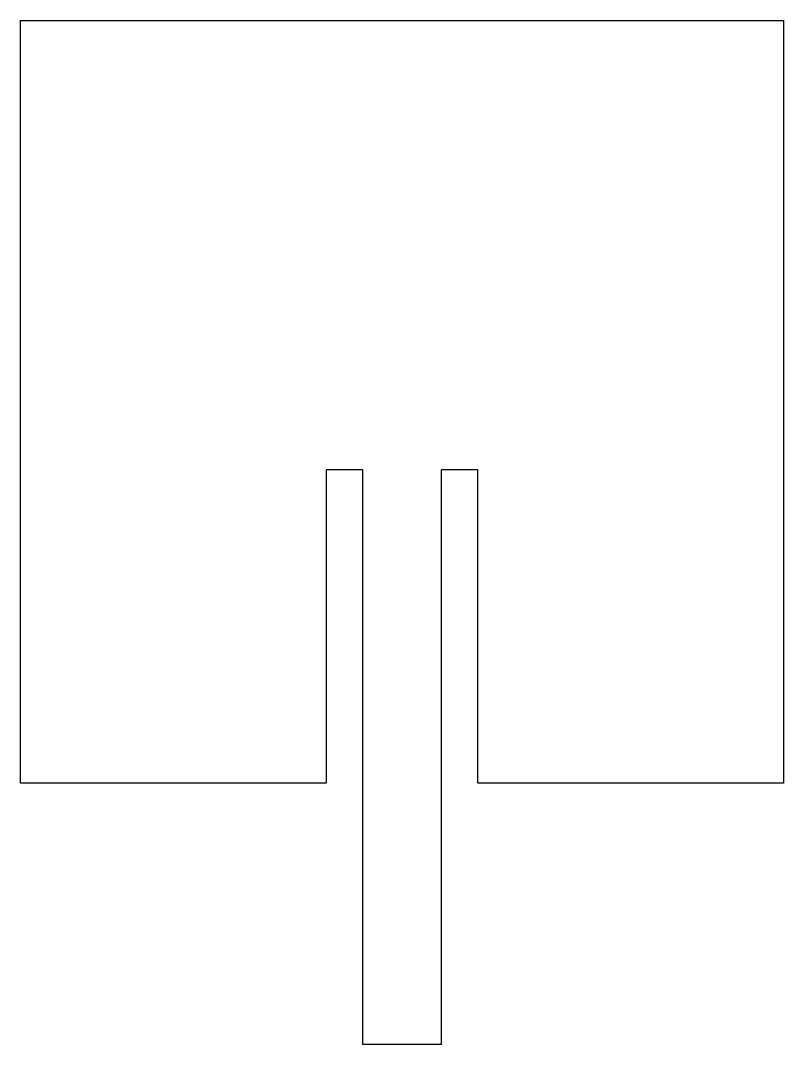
# Model space of a CAD drawing. Header units: metres. Extents: x 0 to 29.2, y -10 to 29.2.
import ezdxf

# ---------------------------------------------------------------- set-up
doc = ezdxf.new("R2010")
doc.units = ezdxf.units.M

msp = doc.modelspace()

# ---------------------------------------------------------------- linework, layer by layer
at = {"layer": 'cond'}
msp.add_lwpolyline([(0, 0), (0, 29.2), (29.2, 29.2), (29.2, 0), (17.5, 0), (17.5, 12), (16.1, 12), (16.1, -10), (13.1, -10), (13.1, 12), (11.7, 12), (11.7, 0)], close=True, dxfattribs=at)

doc.saveas('drawing.dxf')
